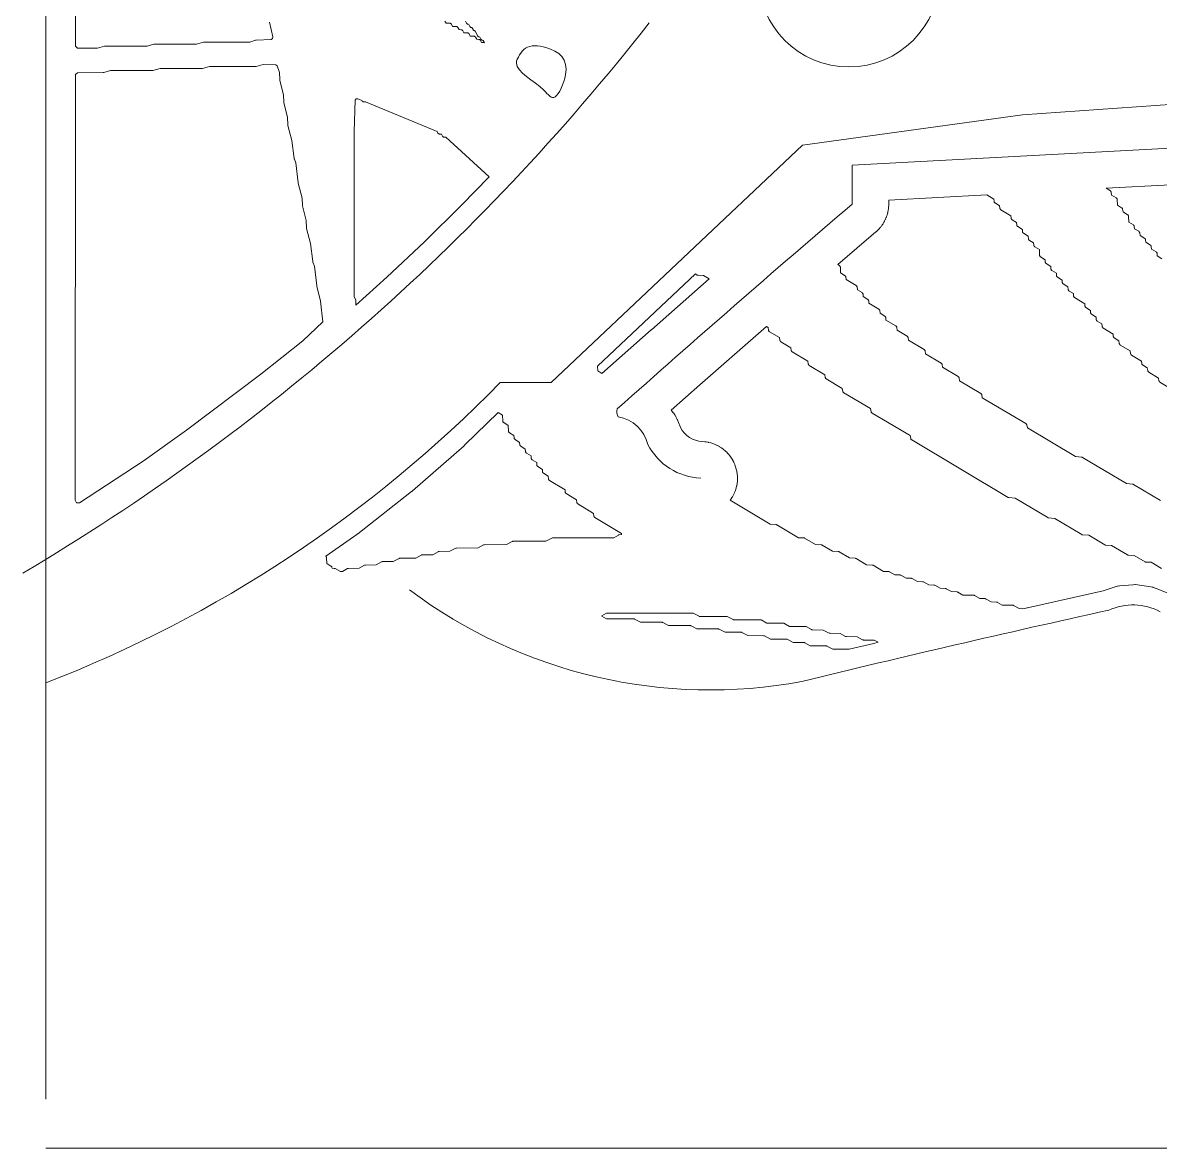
# Model space of a CAD drawing. Header units: inches. Extents: x 36 to 80.1, y 17.3 to 55.9.
# Drawn here: x 35.97 to 49.76, y 17.31 to 30.96 of the extents above; entities that cross this region are included whole.
import ezdxf

# ---------------------------------------------------------------- set-up
doc = ezdxf.new("R2010")
doc.units = ezdxf.units.IN
doc.layers.add('01_ORIGINAL_CAD', color=7, linetype='Continuous', lineweight=20)
doc.layers.add('03_ADDED_AREAS_SAME_COMPOSITION', color=7, linetype='Continuous', lineweight=15)

msp = doc.modelspace()

# ---------------------------------------------------------------- linework, layer by layer
at = {"layer": '01_ORIGINAL_CAD'}
for p, q in [((36.248, 17.906), (36.248, 55.9)), ((71.442, 17.312), (36.248, 17.312))]:
    msp.add_line(p, q, dxfattribs=at)
msp.add_lwpolyline([(53.65, 30.945), (50.4, 30.004), (48.095, 29.84), (45.427, 29.473), (42.376, 26.597), (41.758, 26.597, -0.10797), (36.248, 22.954)], format="xyb", dxfattribs=at)
msp.add_lwpolyline([(46.027, 28.759), (46.027, 29.23), (50.643, 29.479)], dxfattribs=at)
msp.add_circle((45.989, 31.521), 1.1, dxfattribs=at)
for centre, radius, start, end in [((22.02, 47.825), 27.364, 300.648, 321.9453), ((177.596, -125.015), 202.378, 130.55026, 131.62005), ((43.293, 26.24), 0.119, 162.5746, 211.3187), ((43.119, 25.741), 0.443, 13.2811, 80.611), ((44.225, 26.196), 0.761, 207.5896, 267.5639), ((44.306, 28.951), 6.083, 233.183, 280.5392), ((49.433, 23.211), 0.689, 61.2688, 115.2094), ((83.889, -134.15), 161.762, 102.40484, 103.75801)]:
    msp.add_arc(centre, radius, start, end, dxfattribs=at)
at = {"layer": '03_ADDED_AREAS_SAME_COMPOSITION'}
for points in [[(38.96, 30.964), (39.002, 30.788), (38.997, 30.766), (38.983, 30.753), (38.798, 30.746), (38.795, 30.746), (38.791, 30.745), (38.725, 30.723), (38.169, 30.723), (38.166, 30.723), (38.163, 30.722), (38.076, 30.698), (37.566, 30.698), (37.563, 30.698), (37.559, 30.697), (37.476, 30.673), (36.966, 30.673), (36.963, 30.673), (36.959, 30.672), (36.876, 30.648), (36.635, 30.649), (36.607, 30.672), (36.603, 38.013)], [(41.338, 30.977), (41.351, 30.952), (41.353, 30.949), (41.355, 30.947), (41.357, 30.945), (41.36, 30.943), (41.362, 30.941), (41.365, 30.94), (41.368, 30.939), (41.371, 30.939), (41.377, 30.938), (41.391, 30.913), (41.392, 30.91), (41.394, 30.908), (41.396, 30.906), (41.399, 30.904), (41.401, 30.902), (41.404, 30.901), (41.407, 30.9), (41.41, 30.9), (41.416, 30.899), (41.43, 30.874), (41.431, 30.871), (41.433, 30.869), (41.435, 30.867), (41.438, 30.865), (41.441, 30.863), (41.443, 30.862), (41.446, 30.861), (41.45, 30.861), (41.455, 30.86), (41.486, 30.798), (41.488, 30.796), (41.49, 30.793), (41.492, 30.791), (41.495, 30.789), (41.498, 30.787), (41.501, 30.786), (41.504, 30.785), (41.513, 30.783), (41.525, 30.759), (41.527, 30.756), (41.529, 30.754), (41.531, 30.752), (41.534, 30.75), (41.537, 30.748), (41.54, 30.747), (41.543, 30.746), (41.552, 30.744), (41.564, 30.72), (41.566, 30.718), (41.568, 30.715), (41.568, 30.715), (41.566, 30.716), (41.563, 30.717), (41.559, 30.718), (41.556, 30.718), (41.534, 30.718), (41.522, 30.742), (41.52, 30.745), (41.518, 30.748), (41.515, 30.75), (41.513, 30.752), (41.51, 30.753), (41.507, 30.755), (41.504, 30.755), (41.501, 30.756), (41.476, 30.757), (41.46, 30.783), (41.459, 30.786), (41.456, 30.788), (41.454, 30.791), (41.451, 30.792), (41.448, 30.794), (41.445, 30.795), (41.442, 30.796), (41.439, 30.796), (41.397, 30.796), (41.382, 30.822), (41.38, 30.825), (41.378, 30.827), (41.376, 30.83), (41.373, 30.831), (41.37, 30.833), (41.367, 30.834), (41.364, 30.835), (41.361, 30.835), (41.319, 30.835), (41.306, 30.859), (41.305, 30.862), (41.303, 30.865), (41.3, 30.867), (41.298, 30.869), (41.295, 30.87), (41.292, 30.871), (41.289, 30.872), (41.285, 30.873), (41.261, 30.874), (41.245, 30.9), (41.244, 30.903), (41.241, 30.905), (41.239, 30.908), (41.236, 30.909), (41.233, 30.911), (41.23, 30.912), (41.227, 30.913), (41.224, 30.913), (41.182, 30.913), (41.167, 30.939), (41.165, 30.942), (41.163, 30.944), (41.161, 30.947), (41.158, 30.948), (41.155, 30.95), (41.152, 30.951), (41.149, 30.952), (41.146, 30.952), (41.104, 30.952), (41.089, 30.978)], [(49.782, 28.097), (49.727, 28.132), (49.725, 28.16), (49.725, 28.163), (49.724, 28.166), (49.722, 28.169), (49.721, 28.172), (49.719, 28.175), (49.716, 28.177), (49.714, 28.179), (49.658, 28.214), (49.656, 28.241), (49.656, 28.245), (49.655, 28.248), (49.654, 28.251), (49.652, 28.254), (49.65, 28.256), (49.647, 28.259), (49.645, 28.261), (49.59, 28.296), (49.587, 28.323), (49.587, 28.327), (49.586, 28.33), (49.585, 28.333), (49.583, 28.336), (49.581, 28.338), (49.579, 28.341), (49.576, 28.343), (49.52, 28.378), (49.515, 28.411), (49.514, 28.414), (49.513, 28.417), (49.512, 28.42), (49.51, 28.422), (49.508, 28.425), (49.506, 28.427), (49.503, 28.429), (49.452, 28.46), (49.45, 28.487), (49.449, 28.49), (49.448, 28.494), (49.447, 28.497), (49.445, 28.499), (49.443, 28.502), (49.441, 28.504), (49.438, 28.506), (49.383, 28.541), (49.381, 28.609), (49.38, 28.612), (49.38, 28.616), (49.378, 28.619), (49.377, 28.622), (49.374, 28.625), (49.372, 28.627), (49.369, 28.629), (49.313, 28.665), (49.308, 28.697), (49.307, 28.701), (49.306, 28.703), (49.305, 28.706), (49.303, 28.709), (49.301, 28.711), (49.299, 28.713), (49.296, 28.715), (49.246, 28.746), (49.243, 28.814), (49.243, 28.817), (49.242, 28.82), (49.24, 28.824), (49.239, 28.827), (49.237, 28.829), (49.234, 28.832), (49.231, 28.834), (49.175, 28.869), (49.17, 28.902), (49.17, 28.905), (49.169, 28.908), (49.167, 28.911), (49.165, 28.914), (49.163, 28.916), (49.161, 28.918), (49.159, 28.92), (49.108, 28.95), (50.667, 29.034)], [(49.766, 25.167), (49.439, 25.361), (49.436, 25.363), (49.432, 25.364), (49.429, 25.365), (49.355, 25.371), (48.821, 25.688), (48.818, 25.69), (48.814, 25.691), (48.81, 25.692), (48.736, 25.698), (48.154, 26.045), (48.145, 26.082), (48.144, 26.085), (48.143, 26.088), (48.141, 26.091), (48.139, 26.093), (48.137, 26.096), (48.134, 26.098), (47.605, 26.412), (47.601, 26.445), (47.6, 26.448), (47.599, 26.451), (47.597, 26.454), (47.596, 26.456), (47.594, 26.459), (47.591, 26.461), (47.589, 26.462), (47.33, 26.617), (47.326, 26.649), (47.325, 26.652), (47.324, 26.655), (47.322, 26.658), (47.321, 26.661), (47.319, 26.663), (47.316, 26.665), (47.314, 26.667), (47.124, 26.78), (47.119, 26.813), (47.119, 26.816), (47.118, 26.819), (47.116, 26.822), (47.114, 26.824), (47.112, 26.827), (47.11, 26.829), (47.107, 26.831), (46.918, 26.944), (46.913, 26.977), (46.912, 26.98), (46.911, 26.983), (46.91, 26.986), (46.908, 26.988), (46.906, 26.991), (46.904, 26.993), (46.901, 26.994), (46.711, 27.108), (46.707, 27.14), (46.706, 27.143), (46.705, 27.146), (46.703, 27.149), (46.702, 27.152), (46.7, 27.154), (46.697, 27.156), (46.695, 27.158), (46.574, 27.231), (46.569, 27.263), (46.568, 27.266), (46.567, 27.269), (46.566, 27.272), (46.564, 27.275), (46.562, 27.277), (46.56, 27.279), (46.557, 27.281), (46.437, 27.353), (46.435, 27.38), (46.435, 27.383), (46.434, 27.387), (46.432, 27.39), (46.431, 27.393), (46.429, 27.395), (46.426, 27.397), (46.424, 27.399), (46.367, 27.435), (46.363, 27.468), (46.362, 27.471), (46.361, 27.474), (46.359, 27.477), (46.358, 27.479), (46.356, 27.482), (46.353, 27.484), (46.351, 27.486), (46.231, 27.557), (46.229, 27.585), (46.228, 27.588), (46.227, 27.591), (46.226, 27.594), (46.224, 27.597), (46.222, 27.6), (46.22, 27.602), (46.217, 27.604), (46.162, 27.639), (46.16, 27.667), (46.159, 27.67), (46.159, 27.673), (46.157, 27.676), (46.155, 27.679), (46.153, 27.682), (46.151, 27.684), (46.148, 27.686), (46.092, 27.721), (46.087, 27.754), (46.087, 27.757), (46.086, 27.76), (46.084, 27.763), (46.082, 27.766), (46.08, 27.768), (46.078, 27.77), (46.075, 27.772), (45.956, 27.844), (45.953, 27.871), (45.953, 27.875), (45.952, 27.878), (45.951, 27.881), (45.949, 27.884), (45.947, 27.886), (45.945, 27.889), (45.942, 27.891), (45.887, 27.925), (45.885, 27.993), (45.884, 27.997), (45.883, 28), (45.882, 28.003), (45.88, 28.006), (45.878, 28.009), (45.876, 28.011), (45.873, 28.013), (45.855, 28.025), (46.317, 28.422), (46.318, 28.422), (46.328, 28.432), (46.329, 28.433), (46.329, 28.433), (46.33, 28.434), (46.331, 28.435), (46.343, 28.446), (46.344, 28.447), (46.348, 28.451), (46.349, 28.452), (46.35, 28.454), (46.351, 28.455), (46.353, 28.456), (46.356, 28.46), (46.368, 28.474), (46.369, 28.475), (46.369, 28.475), (46.37, 28.476), (46.371, 28.477), (46.381, 28.49), (46.382, 28.491), (46.385, 28.495), (46.386, 28.497), (46.387, 28.498), (46.388, 28.5), (46.389, 28.501), (46.392, 28.506), (46.402, 28.521), (46.403, 28.522), (46.403, 28.522), (46.404, 28.523), (46.405, 28.524), (46.413, 28.539), (46.414, 28.54), (46.416, 28.544), (46.417, 28.546), (46.418, 28.548), (46.419, 28.549), (46.42, 28.551), (46.422, 28.556), (46.43, 28.572), (46.431, 28.573), (46.431, 28.574), (46.431, 28.574), (46.432, 28.576), (46.438, 28.591), (46.439, 28.592), (46.441, 28.597), (46.442, 28.599), (46.442, 28.6), (46.443, 28.602), (46.444, 28.604), (46.446, 28.609), (46.451, 28.626), (46.452, 28.627), (46.452, 28.628), (46.452, 28.629), (46.453, 28.63), (46.457, 28.646), (46.457, 28.647), (46.459, 28.652), (46.459, 28.654), (46.46, 28.656), (46.46, 28.658), (46.46, 28.66), (46.462, 28.665), (46.465, 28.682), (46.465, 28.684), (46.465, 28.685), (46.466, 28.685), (46.466, 28.687), (46.468, 28.703), (46.468, 28.704), (46.469, 28.71), (46.469, 28.711), (46.469, 28.713), (46.47, 28.715), (46.47, 28.717), (46.47, 28.723), (46.471, 28.74), (46.471, 28.742), (46.471, 28.742), (46.471, 28.743), (46.471, 28.744), (46.472, 28.758), (46.472, 28.759), (46.472, 28.808), (47.66, 28.872), (47.747, 28.82), (47.75, 28.793), (47.75, 28.789), (47.751, 28.786), (47.752, 28.783), (47.754, 28.78), (47.756, 28.778), (47.758, 28.775), (47.761, 28.773), (47.816, 28.739), (47.818, 28.711), (47.819, 28.708), (47.82, 28.704), (47.821, 28.701), (47.823, 28.698), (47.825, 28.696), (47.827, 28.693), (47.83, 28.691), (47.954, 28.616), (47.956, 28.588), (47.956, 28.585), (47.957, 28.582), (47.959, 28.579), (47.96, 28.576), (47.962, 28.573), (47.965, 28.571), (47.968, 28.569), (48.023, 28.534), (48.025, 28.506), (48.025, 28.503), (48.026, 28.5), (48.027, 28.497), (48.029, 28.494), (48.031, 28.491), (48.034, 28.489), (48.036, 28.487), (48.092, 28.452), (48.094, 28.424), (48.094, 28.421), (48.095, 28.418), (48.096, 28.415), (48.098, 28.412), (48.1, 28.409), (48.103, 28.407), (48.105, 28.405), (48.161, 28.37), (48.166, 28.337), (48.167, 28.334), (48.168, 28.331), (48.169, 28.328), (48.171, 28.325), (48.173, 28.323), (48.175, 28.321), (48.178, 28.319), (48.229, 28.288), (48.231, 28.261), (48.232, 28.257), (48.233, 28.254), (48.234, 28.251), (48.236, 28.248), (48.238, 28.246), (48.24, 28.243), (48.243, 28.241), (48.298, 28.207), (48.3, 28.139), (48.301, 28.135), (48.302, 28.132), (48.303, 28.129), (48.305, 28.126), (48.307, 28.123), (48.309, 28.121), (48.312, 28.119), (48.367, 28.084), (48.369, 28.056), (48.37, 28.053), (48.371, 28.049), (48.372, 28.046), (48.374, 28.044), (48.376, 28.041), (48.378, 28.039), (48.381, 28.037), (48.436, 28.002), (48.438, 27.974), (48.439, 27.971), (48.439, 27.968), (48.441, 27.965), (48.442, 27.962), (48.445, 27.959), (48.447, 27.957), (48.45, 27.955), (48.505, 27.92), (48.507, 27.892), (48.507, 27.889), (48.508, 27.886), (48.51, 27.883), (48.511, 27.88), (48.513, 27.877), (48.516, 27.875), (48.519, 27.873), (48.574, 27.838), (48.576, 27.81), (48.576, 27.807), (48.577, 27.804), (48.578, 27.801), (48.58, 27.798), (48.582, 27.795), (48.585, 27.793), (48.587, 27.791), (48.644, 27.756), (48.648, 27.723), (48.649, 27.72), (48.65, 27.717), (48.651, 27.714), (48.653, 27.711), (48.655, 27.709), (48.658, 27.707), (48.66, 27.705), (48.711, 27.674), (48.714, 27.647), (48.714, 27.643), (48.715, 27.64), (48.716, 27.637), (48.718, 27.634), (48.72, 27.631), (48.723, 27.629), (48.725, 27.627), (48.849, 27.551), (48.851, 27.524), (48.852, 27.521), (48.852, 27.517), (48.854, 27.514), (48.855, 27.511), (48.858, 27.509), (48.86, 27.507), (48.863, 27.505), (48.918, 27.47), (48.92, 27.442), (48.92, 27.439), (48.921, 27.436), (48.923, 27.432), (48.924, 27.43), (48.926, 27.427), (48.929, 27.425), (48.932, 27.423), (48.987, 27.388), (48.989, 27.36), (48.989, 27.357), (48.99, 27.354), (48.991, 27.351), (48.993, 27.348), (48.995, 27.345), (48.998, 27.343), (49, 27.341), (49.056, 27.306), (49.058, 27.278), (49.058, 27.275), (49.059, 27.272), (49.06, 27.269), (49.062, 27.266), (49.064, 27.263), (49.067, 27.261), (49.07, 27.259), (49.193, 27.183), (49.195, 27.155), (49.196, 27.152), (49.197, 27.149), (49.198, 27.146), (49.2, 27.143), (49.202, 27.14), (49.204, 27.138), (49.207, 27.136), (49.263, 27.101), (49.268, 27.068), (49.269, 27.065), (49.27, 27.062), (49.271, 27.059), (49.273, 27.056), (49.275, 27.054), (49.277, 27.052), (49.28, 27.05), (49.401, 26.978), (49.405, 26.945), (49.406, 26.942), (49.407, 26.939), (49.409, 26.936), (49.41, 26.934), (49.412, 26.931), (49.415, 26.929), (49.417, 26.927), (49.537, 26.855), (49.539, 26.828), (49.54, 26.825), (49.541, 26.822), (49.542, 26.819), (49.544, 26.816), (49.546, 26.813), (49.548, 26.811), (49.551, 26.809), (49.607, 26.773), (49.612, 26.74), (49.613, 26.737), (49.614, 26.734), (49.615, 26.732), (49.617, 26.729), (49.619, 26.727), (49.621, 26.725), (49.624, 26.723), (49.745, 26.65), (49.749, 26.618), (49.75, 26.615), (49.751, 26.612), (49.753, 26.609), (49.754, 26.606), (49.756, 26.604), (49.759, 26.602), (49.761, 26.6), (49.881, 26.528)], [(49.856, 24.043), (49.705, 24.104), (49.703, 24.104), (49.679, 24.112), (49.676, 24.113), (49.651, 24.118), (49.649, 24.119), (49.49, 24.142), (49.489, 24.143), (49.463, 24.145), (49.46, 24.145), (49.435, 24.144), (49.433, 24.144), (49.273, 24.13), (49.271, 24.13), (49.246, 24.126), (49.243, 24.126), (49.218, 24.119), (49.217, 24.119), (49.074, 24.071), (48.154, 23.866), (48.154, 23.866), (48.153, 23.866), (48.152, 23.866), (48.099, 23.853), (48.055, 23.856), (47.983, 23.893), (47.98, 23.895), (47.977, 23.896), (47.974, 23.896), (47.971, 23.896), (47.849, 23.897), (47.792, 23.93), (47.789, 23.932), (47.786, 23.933), (47.783, 23.933), (47.78, 23.934), (47.712, 23.937), (47.647, 23.974), (47.645, 23.975), (47.642, 23.976), (47.639, 23.976), (47.636, 23.977), (47.575, 23.978), (47.51, 24.014), (47.507, 24.016), (47.504, 24.017), (47.501, 24.017), (47.498, 24.018), (47.369, 24.019), (47.311, 24.053), (47.309, 24.054), (47.306, 24.055), (47.303, 24.056), (47.3, 24.056), (47.232, 24.06), (47.167, 24.096), (47.164, 24.097), (47.161, 24.098), (47.158, 24.099), (47.155, 24.099), (47.094, 24.101), (47.029, 24.137), (47.027, 24.138), (47.024, 24.139), (47.021, 24.14), (47.018, 24.14), (46.957, 24.142), (46.892, 24.178), (46.889, 24.179), (46.887, 24.18), (46.884, 24.181), (46.881, 24.181), (46.819, 24.183), (46.755, 24.219), (46.752, 24.22), (46.749, 24.221), (46.746, 24.222), (46.743, 24.222), (46.682, 24.224), (46.617, 24.26), (46.615, 24.261), (46.612, 24.262), (46.609, 24.263), (46.606, 24.263), (46.545, 24.264), (46.48, 24.301), (46.477, 24.302), (46.475, 24.303), (46.472, 24.304), (46.469, 24.304), (46.408, 24.305), (46.281, 24.38), (46.279, 24.381), (46.276, 24.382), (46.273, 24.383), (46.27, 24.383), (46.202, 24.387), (46.075, 24.462), (46.073, 24.463), (46.07, 24.464), (46.067, 24.465), (46.064, 24.465), (45.996, 24.469), (45.869, 24.544), (45.867, 24.545), (45.864, 24.546), (45.861, 24.547), (45.858, 24.547), (45.79, 24.551), (45.663, 24.625), (45.661, 24.627), (45.658, 24.628), (45.655, 24.628), (45.652, 24.629), (45.584, 24.632), (45.45, 24.709), (45.447, 24.711), (45.445, 24.712), (45.441, 24.713), (45.438, 24.713), (45.378, 24.714), (45.114, 24.871), (45.111, 24.872), (45.108, 24.873), (45.105, 24.874), (45.102, 24.874), (45.034, 24.878), (44.547, 25.168), (44.559, 25.184), (44.56, 25.185), (44.574, 25.207), (44.575, 25.209), (44.589, 25.234), (44.59, 25.235), (44.601, 25.259), (44.601, 25.261), (44.612, 25.287), (44.612, 25.289), (44.62, 25.314), (44.621, 25.315), (44.627, 25.343), (44.628, 25.345), (44.632, 25.371), (44.633, 25.372), (44.636, 25.401), (44.636, 25.403), (44.637, 25.429), (44.637, 25.43), (44.636, 25.459), (44.636, 25.461), (44.634, 25.487), (44.634, 25.488), (44.629, 25.517), (44.629, 25.519), (44.623, 25.544), (44.623, 25.546), (44.615, 25.573), (44.614, 25.575), (44.605, 25.599), (44.605, 25.601), (44.593, 25.627), (44.593, 25.629), (44.58, 25.652), (44.58, 25.653), (44.565, 25.678), (44.564, 25.679), (44.549, 25.701), (44.548, 25.702), (44.53, 25.725), (44.529, 25.726), (44.511, 25.745), (44.51, 25.746), (44.489, 25.766), (44.488, 25.767), (44.468, 25.784), (44.467, 25.785), (44.443, 25.802), (44.442, 25.803), (44.42, 25.817), (44.419, 25.818), (44.393, 25.832), (44.392, 25.832), (44.368, 25.843), (44.367, 25.844), (44.34, 25.855), (44.338, 25.855), (44.313, 25.863), (44.312, 25.863), (44.284, 25.87), (44.282, 25.871), (44.256, 25.875), (44.256, 25.875), (44.241, 25.877), (44.241, 25.877), (44.169, 25.885), (44.129, 25.895), (44.091, 25.91), (44.055, 25.929), (44.022, 25.953), (43.993, 25.982), (43.967, 26.014), (43.949, 26.043), (43.914, 26.13), (43.914, 26.131), (43.908, 26.145), (43.907, 26.146), (43.894, 26.173), (43.893, 26.174), (43.877, 26.202), (43.876, 26.204), (43.86, 26.228), (43.859, 26.229), (43.849, 26.242), (43.849, 26.242), (43.834, 26.261), (44.181, 26.568), (44.89, 27.189), (44.989, 27.275), (45.01, 27.263), (45.015, 27.23), (45.015, 27.227), (45.016, 27.224), (45.018, 27.221), (45.019, 27.218), (45.021, 27.216), (45.024, 27.214), (45.026, 27.212), (45.147, 27.14), (45.152, 27.107), (45.153, 27.104), (45.154, 27.101), (45.155, 27.098), (45.157, 27.096), (45.159, 27.093), (45.161, 27.091), (45.164, 27.089), (45.285, 27.017), (45.29, 26.984), (45.29, 26.981), (45.291, 26.978), (45.293, 26.975), (45.295, 26.973), (45.297, 26.97), (45.299, 26.968), (45.302, 26.966), (45.491, 26.853), (45.496, 26.821), (45.497, 26.817), (45.498, 26.814), (45.499, 26.812), (45.501, 26.809), (45.503, 26.807), (45.505, 26.805), (45.508, 26.803), (45.697, 26.689), (45.702, 26.657), (45.703, 26.654), (45.704, 26.651), (45.705, 26.648), (45.707, 26.645), (45.709, 26.643), (45.712, 26.641), (45.714, 26.639), (45.905, 26.525), (45.914, 26.488), (45.915, 26.484), (45.916, 26.481), (45.918, 26.479), (45.92, 26.476), (45.923, 26.474), (45.925, 26.472), (46.249, 26.279), (46.258, 26.242), (46.259, 26.239), (46.26, 26.236), (46.262, 26.233), (46.264, 26.231), (46.266, 26.228), (46.269, 26.226), (46.73, 25.952), (46.739, 25.915), (46.74, 25.912), (46.741, 25.909), (46.743, 25.906), (46.745, 25.903), (46.748, 25.901), (46.75, 25.899), (47.919, 25.203), (47.922, 25.202), (47.926, 25.201), (47.929, 25.2), (48.004, 25.194), (48.4, 24.958), (48.403, 24.956), (48.407, 24.955), (48.41, 24.955), (48.484, 24.948), (48.812, 24.753), (48.815, 24.752), (48.819, 24.751), (48.822, 24.75), (48.897, 24.744), (49.092, 24.628), (49.095, 24.626), (49.098, 24.625), (49.101, 24.625), (49.104, 24.624), (49.172, 24.621), (49.367, 24.505), (49.37, 24.504), (49.373, 24.503), (49.376, 24.502), (49.379, 24.502), (49.447, 24.498), (49.58, 24.421), (49.583, 24.42), (49.586, 24.419), (49.589, 24.418), (49.592, 24.418), (49.653, 24.416), (49.779, 24.341)]]:
    msp.add_lwpolyline(points, dxfattribs=at)
for points in [[(36.659, 25.135), (36.622, 25.136), (36.603, 25.169), (36.607, 30.329), (36.635, 30.352), (36.944, 30.353), (36.948, 30.354), (36.951, 30.354), (37.034, 30.378), (37.541, 30.378), (37.545, 30.378), (37.548, 30.379), (37.634, 30.403), (38.141, 30.403), (38.145, 30.403), (38.148, 30.404), (38.234, 30.428), (38.791, 30.428), (38.795, 30.428), (38.798, 30.429), (38.884, 30.453), (39.039, 30.448), (39.055, 30.434), (39.082, 30.355), (39.085, 30.269), (39.085, 30.266), (39.085, 30.263), (39.132, 30.081), (39.135, 29.994), (39.135, 29.991), (39.135, 29.988), (39.181, 29.811), (39.185, 29.719), (39.185, 29.716), (39.185, 29.713), (39.232, 29.53), (39.261, 29.311), (39.262, 29.307), (39.263, 29.304), (39.282, 29.258), (39.31, 29.017), (39.31, 29.013), (39.357, 28.831), (39.36, 28.744), (39.36, 28.741), (39.36, 28.738), (39.406, 28.561), (39.41, 28.469), (39.41, 28.466), (39.41, 28.463), (39.457, 28.28), (39.486, 28.061), (39.487, 28.057), (39.488, 28.054), (39.507, 28.008), (39.535, 27.767), (39.535, 27.763), (39.582, 27.58), (39.61, 27.33), (39.364, 27.1), (38.857, 26.695), (37.954, 26.017), (37.429, 25.643)], [(40.032, 30.036), (40.08, 30.016), (40.086, 30.008), (40.088, 30.005), (40.09, 30.003), (40.093, 30.001), (40.096, 30), (40.099, 29.998), (40.102, 29.998), (40.106, 29.997), (40.125, 29.997), (40.993, 29.638), (41.004, 29.62), (41.005, 29.617), (41.008, 29.615), (41.01, 29.613), (41.013, 29.611), (41.016, 29.61), (41.019, 29.609), (41.022, 29.608), (41.025, 29.608), (41.047, 29.608), (41.06, 29.583), (41.061, 29.58), (41.063, 29.578), (41.066, 29.576), (41.068, 29.574), (41.071, 29.572), (41.074, 29.571), (41.077, 29.57), (41.08, 29.57), (41.102, 29.569), (41.624, 29.089), (41.291, 28.744), (40.843, 28.302), (40.385, 27.871), (40.01, 27.533), (40.009, 27.589), (40.009, 27.593), (40.008, 27.596), (40.007, 27.599), (39.99, 27.634), (39.988, 29.64), (40.002, 30.018), (40.011, 30.036)], [(42.99, 26.703), (42.942, 26.736), (42.941, 26.793), (44.128, 27.912), (44.15, 27.899), (44.153, 27.898), (44.156, 27.897), (44.159, 27.896), (44.162, 27.896), (44.223, 27.894), (44.295, 27.851), (43.593, 27.236), (43.593, 27.236), (43.593, 27.236), (43.593, 27.236), (43.592, 27.235), (43.592, 27.235), (43.592, 27.235), (43.592, 27.235)], [(39.643, 24.489), (40.02, 24.753), (40.021, 24.754), (40.03, 24.761), (40.031, 24.761), (40.685, 25.274), (40.686, 25.274), (40.695, 25.282), (40.695, 25.282), (41.322, 25.83), (41.322, 25.831), (41.331, 25.839), (41.331, 25.839), (41.734, 26.231), (41.788, 26.198), (41.79, 26.129), (41.791, 26.126), (41.792, 26.123), (41.793, 26.119), (41.795, 26.116), (41.797, 26.114), (41.799, 26.111), (41.802, 26.109), (41.857, 26.075), (41.859, 26.007), (41.86, 26.003), (41.861, 26), (41.862, 25.997), (41.864, 25.994), (41.866, 25.991), (41.868, 25.989), (41.871, 25.986), (41.926, 25.952), (41.928, 25.924), (41.929, 25.921), (41.93, 25.917), (41.931, 25.914), (41.933, 25.911), (41.935, 25.909), (41.937, 25.907), (41.94, 25.905), (41.995, 25.87), (41.997, 25.842), (41.998, 25.839), (41.999, 25.836), (42, 25.832), (42.002, 25.83), (42.004, 25.827), (42.006, 25.825), (42.009, 25.823), (42.064, 25.788), (42.066, 25.76), (42.067, 25.757), (42.067, 25.754), (42.069, 25.751), (42.07, 25.748), (42.073, 25.745), (42.075, 25.743), (42.078, 25.741), (42.133, 25.706), (42.135, 25.678), (42.135, 25.675), (42.136, 25.672), (42.138, 25.669), (42.139, 25.666), (42.141, 25.663), (42.144, 25.661), (42.146, 25.659), (42.202, 25.624), (42.204, 25.596), (42.204, 25.593), (42.205, 25.59), (42.206, 25.587), (42.208, 25.584), (42.21, 25.581), (42.213, 25.579), (42.215, 25.577), (42.271, 25.542), (42.273, 25.515), (42.273, 25.511), (42.274, 25.508), (42.275, 25.505), (42.277, 25.502), (42.279, 25.5), (42.281, 25.497), (42.284, 25.495), (42.34, 25.46), (42.345, 25.427), (42.346, 25.424), (42.347, 25.421), (42.348, 25.418), (42.35, 25.415), (42.352, 25.413), (42.354, 25.411), (42.357, 25.409), (42.546, 25.296), (42.548, 25.269), (42.548, 25.266), (42.549, 25.262), (42.551, 25.259), (42.552, 25.256), (42.554, 25.254), (42.557, 25.252), (42.56, 25.25), (42.684, 25.173), (42.689, 25.14), (42.69, 25.137), (42.691, 25.134), (42.692, 25.132), (42.694, 25.129), (42.696, 25.127), (42.698, 25.125), (42.701, 25.123), (42.891, 25.009), (42.895, 24.977), (42.896, 24.974), (42.897, 24.971), (42.899, 24.968), (42.9, 24.965), (42.902, 24.963), (42.905, 24.961), (42.907, 24.959), (43.232, 24.765), (43.232, 24.753), (43.204, 24.751), (43.2, 24.75), (43.197, 24.749), (43.193, 24.747), (43.136, 24.714), (42.405, 24.713), (42.401, 24.713), (42.397, 24.712), (42.394, 24.711), (42.314, 24.672), (41.917, 24.672), (41.914, 24.671), (41.911, 24.671), (41.908, 24.67), (41.905, 24.669), (41.834, 24.631), (41.567, 24.629), (41.564, 24.629), (41.56, 24.628), (41.557, 24.627), (41.555, 24.626), (41.491, 24.59), (41.231, 24.589), (41.228, 24.589), (41.225, 24.589), (41.222, 24.588), (41.22, 24.587), (41.148, 24.549), (41.018, 24.547), (41.015, 24.547), (41.012, 24.546), (41.009, 24.545), (41.006, 24.544), (40.942, 24.508), (40.812, 24.506), (40.809, 24.506), (40.806, 24.505), (40.803, 24.504), (40.801, 24.503), (40.736, 24.467), (40.546, 24.466), (40.543, 24.466), (40.54, 24.466), (40.537, 24.465), (40.534, 24.463), (40.462, 24.426), (40.333, 24.424), (40.329, 24.424), (40.326, 24.423), (40.323, 24.422), (40.321, 24.421), (40.256, 24.385), (40.127, 24.383), (40.124, 24.383), (40.121, 24.382), (40.118, 24.381), (40.115, 24.38), (40.051, 24.344), (39.921, 24.342), (39.918, 24.342), (39.915, 24.341), (39.912, 24.34), (39.909, 24.339), (39.845, 24.303), (39.822, 24.303), (39.758, 24.339), (39.755, 24.34), (39.752, 24.341), (39.75, 24.341), (39.747, 24.342), (39.721, 24.343), (39.719, 24.354), (39.718, 24.358), (39.716, 24.361), (39.715, 24.364), (39.713, 24.366), (39.71, 24.369), (39.707, 24.371), (39.657, 24.401), (39.654, 24.469), (39.653, 24.472), (39.653, 24.476), (39.651, 24.479), (39.65, 24.482), (39.648, 24.485), (39.645, 24.487)], [(42.99, 23.765), (42.991, 23.765), (43.048, 23.799), (44.1, 23.799), (44.172, 23.762), (44.174, 23.76), (44.177, 23.76), (44.18, 23.759), (44.183, 23.759), (44.512, 23.759), (44.583, 23.721), (44.586, 23.72), (44.589, 23.719), (44.592, 23.718), (44.595, 23.718), (44.923, 23.718), (44.995, 23.68), (44.998, 23.679), (45.001, 23.678), (45.004, 23.677), (45.007, 23.677), (45.198, 23.677), (45.27, 23.639), (45.272, 23.638), (45.275, 23.637), (45.278, 23.637), (45.281, 23.636), (45.472, 23.636), (45.536, 23.6), (45.539, 23.599), (45.542, 23.598), (45.545, 23.597), (45.548, 23.597), (45.678, 23.595), (45.75, 23.558), (45.753, 23.556), (45.756, 23.555), (45.759, 23.555), (45.762, 23.555), (45.884, 23.554), (45.948, 23.518), (45.951, 23.517), (45.954, 23.516), (45.957, 23.515), (45.96, 23.515), (46.09, 23.514), (46.154, 23.478), (46.157, 23.476), (46.16, 23.475), (46.163, 23.475), (46.166, 23.474), (46.295, 23.473), (46.344, 23.446), (46.29, 23.433), (46.29, 23.433), (46.289, 23.433), (46.289, 23.433), (45.993, 23.361), (45.992, 23.361), (45.99, 23.362), (45.987, 23.363), (45.984, 23.363), (45.792, 23.363), (45.721, 23.401), (45.718, 23.402), (45.715, 23.403), (45.712, 23.404), (45.709, 23.404), (45.518, 23.404), (45.454, 23.44), (45.451, 23.442), (45.448, 23.443), (45.445, 23.443), (45.442, 23.443), (45.312, 23.445), (45.24, 23.483), (45.237, 23.484), (45.235, 23.485), (45.232, 23.485), (45.229, 23.486), (45.038, 23.486), (44.966, 23.524), (44.963, 23.525), (44.96, 23.526), (44.957, 23.526), (44.954, 23.526), (44.763, 23.527), (44.691, 23.564), (44.688, 23.566), (44.686, 23.567), (44.683, 23.567), (44.68, 23.567), (44.489, 23.568), (44.417, 23.605), (44.414, 23.606), (44.411, 23.607), (44.408, 23.608), (44.405, 23.608), (44.145, 23.608), (44.074, 23.646), (44.071, 23.647), (44.068, 23.648), (44.065, 23.649), (44.062, 23.649), (43.802, 23.649), (43.73, 23.687), (43.728, 23.688), (43.725, 23.689), (43.722, 23.689), (43.719, 23.69), (43.459, 23.69), (43.387, 23.728), (43.385, 23.729), (43.382, 23.73), (43.379, 23.73), (43.376, 23.73), (43.048, 23.731), (42.991, 23.764)]]:
    msp.add_lwpolyline(points, close=True, dxfattribs=at)
msp.add_open_spline([(41.956, 30.468), (41.955, 30.5), (41.973, 30.532), (41.995, 30.567), (42.014, 30.597), (42.035, 30.628), (42.065, 30.648), (42.128, 30.692), (42.227, 30.681), (42.311, 30.657), (42.475, 30.611), (42.587, 30.519), (42.552, 30.325), (42.533, 30.222), (42.472, 30.09), (42.425, 30.058), (42.38, 30.027), (42.346, 30.086), (42.286, 30.143), (42.171, 30.254), (41.959, 30.359), (41.956, 30.468)], degree=3, knots=[0, 0, 0, 0, 0.071158, 0.071158, 0.071158, 0.129697, 0.129697, 0.129697, 0.257699, 0.257699, 0.257699, 0.504704, 0.504704, 0.504704, 0.6355, 0.6355, 0.6355, 0.759729, 0.759729, 0.759729, 1, 1, 1, 1], dxfattribs=at)

doc.saveas('drawing.dxf')
